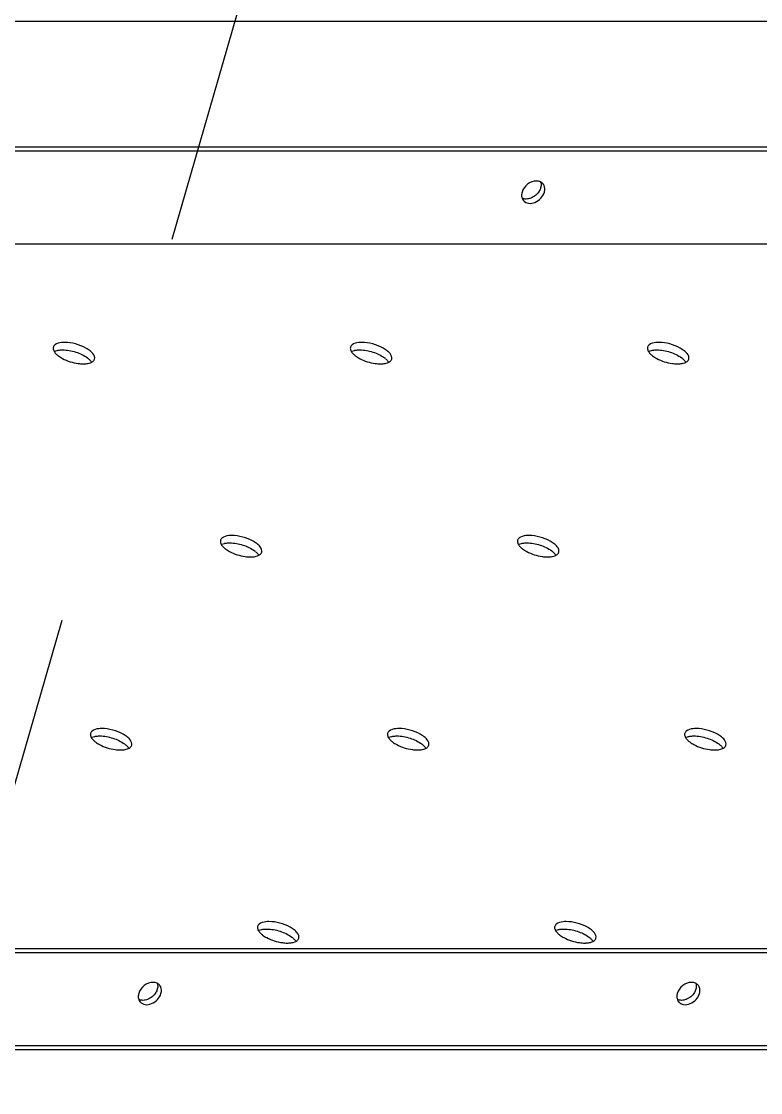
# Model space of a CAD drawing. Header units: millimetres. Extents: x -1 to 407, y -1 to 283.
# Drawn here: x 182.89 to 187.2, y 155.08 to 161.32 of the extents above; entities that cross this region are included whole.
import ezdxf

# ---------------------------------------------------------------- set-up
doc = ezdxf.new("R2010")
doc.units = ezdxf.units.MM
doc.header["$LTSCALE"] = 23.1
doc.linetypes.add('DASHED', pattern=[0.2, 0.1, -0.1])
doc.layers.get('0').update_dxf_attribs({"linetype": 'CONTINUOUS'})
doc.layers.add('001-PCB', color=7, linetype='CONTINUOUS')

msp = doc.modelspace()

# ---------------------------------------------------------------- linework, layer by layer
at = {"color": 4, "linetype": 'DASHED'}
msp.add_line((181.204, 151.1728), (189.9153, 181.3496), dxfattribs=at)
at = {"layer": '001-PCB', "color": 7, "linetype": 'Continuous'}
for p, q in [((196.4306, 161.3191), (180.3061, 161.3191)), ((190.8744, 160.5871), (174.6849, 160.5871)), ((190.896, 160.5621), (174.7066, 160.5621)), ((190.7398, 160.0208), (175.1645, 160.0208)), ((178.7289, 155.9175), (194.9184, 155.9175)), ((178.7506, 155.8925), (194.9401, 155.8925)), ((194.7622, 155.3262), (178.5727, 155.3262)), ((178.5943, 155.3512), (194.7838, 155.3512))]:
    msp.add_line(p, q, dxfattribs=at)
for centre, radius, start, end in [((185.8968, 160.3454), 0.0421, 35.46789, 40.87714), ((185.847, 160.3024), 0.0421, 215.46789, 220.87714), ((183.125, 159.4228), 0.053, 208.99124, 211.11954), ((184.8571, 159.4228), 0.053, 208.99124, 211.11954), ((186.5891, 159.4228), 0.053, 208.99124, 211.11954), ((183.1906, 159.2492), 0.1371, 49.72525, 52.97362), ((184.9227, 159.2492), 0.1371, 49.72525, 52.97362), ((186.6547, 159.2492), 0.1371, 49.72525, 52.97362), ((184.0993, 158.2978), 0.053, 208.99124, 211.11954), ((185.8314, 158.2978), 0.053, 208.99124, 211.11954), ((184.1649, 158.1242), 0.1371, 49.72525, 52.97362), ((185.897, 158.1242), 0.1371, 49.72525, 52.97362), ((183.3415, 157.1728), 0.053, 208.99124, 211.11954), ((185.0736, 157.1728), 0.053, 208.99124, 211.11954), ((186.8056, 157.1728), 0.053, 208.99124, 211.11954), ((183.4071, 156.9992), 0.1371, 49.72525, 52.97362), ((185.1392, 156.9992), 0.1371, 49.72525, 52.97362), ((186.8712, 156.9992), 0.1371, 49.72525, 52.97362), ((184.3158, 156.0478), 0.053, 208.99124, 211.11954), ((186.0479, 156.0478), 0.053, 208.99124, 211.11954), ((184.3814, 155.8742), 0.1371, 49.72525, 52.97362), ((186.1135, 155.8742), 0.1371, 49.72525, 52.97362), ((183.6621, 155.6758), 0.0421, 35.46789, 40.87714), ((186.8015, 155.6758), 0.0421, 35.46789, 40.87714), ((183.6123, 155.6328), 0.0421, 215.46789, 220.87714), ((186.7517, 155.6328), 0.0421, 215.46789, 220.87714)]:
    msp.add_arc(centre, radius, start, end, dxfattribs=at)
for points, knots in [([(185.8909, 160.3889), (185.8726, 160.3889), (185.8356, 160.3739), (185.8121, 160.342), (185.8069, 160.3239)], [0, 0, 0, 0, 0.493874, 1, 1, 1, 1]), ([(185.9368, 160.3239), (185.938, 160.3281), (185.9411, 160.3434), (185.9377, 160.3606), (185.9311, 160.3699)], [0, 0, 0, 0, 0.273047, 1, 1, 1, 1]), ([(185.8069, 160.3239), (185.806, 160.3208), (185.8035, 160.3091), (185.8043, 160.2964), (185.8074, 160.2881)], [0, 0, 0, 0, 0.266626, 1, 1, 1, 1]), ([(185.8152, 160.2749), (185.8223, 160.2666), (185.8457, 160.2554), (185.8843, 160.2627), (185.9181, 160.2864), (185.9331, 160.3109), (185.9368, 160.3239)], [0, 0, 0, 0, 0.212792, 0.460962, 0.735093, 1, 1, 1, 1]), ([(185.9152, 160.3489), (185.9133, 160.3424), (185.9018, 160.3165), (185.878, 160.2965), (185.858, 160.289)], [0, 0, 0, 0, 0.242747, 1, 1, 1, 1]), ([(183.1407, 159.4485), (183.1347, 159.4485), (183.1152, 159.4475), (183.0943, 159.4427), (183.0837, 159.4338)], [0, 0, 0, 0, 0.30327, 1, 1, 1, 1]), ([(183.3149, 159.3514), (183.318, 159.3619), (183.3085, 159.3824), (183.2878, 159.4012), (183.2546, 159.4228), (183.2051, 159.4416), (183.162, 159.4485), (183.1407, 159.4485)], [0, 0, 0, 0, 0.153752, 0.264999, 0.397975, 0.702161, 1, 1, 1, 1]), ([(184.8727, 159.4485), (184.8667, 159.4485), (184.8472, 159.4475), (184.8263, 159.4427), (184.8158, 159.4338)], [0, 0, 0, 0, 0.30327, 1, 1, 1, 1]), ([(185.047, 159.3514), (185.05, 159.3619), (185.0406, 159.3824), (185.0199, 159.4012), (184.9867, 159.4228), (184.9371, 159.4416), (184.8941, 159.4485), (184.8727, 159.4485)], [0, 0, 0, 0, 0.153752, 0.264999, 0.397975, 0.702161, 1, 1, 1, 1]), ([(186.6048, 159.4485), (186.5988, 159.4485), (186.5793, 159.4475), (186.5584, 159.4427), (186.5478, 159.4338)], [0, 0, 0, 0, 0.30327, 1, 1, 1, 1]), ([(186.779, 159.3514), (186.7821, 159.3619), (186.7726, 159.3824), (186.7519, 159.4012), (186.7187, 159.4228), (186.6692, 159.4416), (186.6261, 159.4485), (186.6048, 159.4485)], [0, 0, 0, 0, 0.153752, 0.264999, 0.397975, 0.702161, 1, 1, 1, 1]), ([(183.0747, 159.4206), (183.0742, 159.4189), (183.0729, 159.4108), (183.0757, 159.4026), (183.0787, 159.3971)], [0, 0, 0, 0, 0.229304, 1, 1, 1, 1]), ([(183.0793, 159.3958), (183.0806, 159.3965), (183.0863, 159.3992), (183.0925, 159.4011), (183.0973, 159.4021)], [0, 0, 0, 0, 0.230385, 1, 1, 1, 1]), ([(183.0797, 159.3954), (183.0807, 159.3937), (183.0857, 159.3863), (183.0921, 159.3799), (183.0973, 159.3754)], [0, 0, 0, 0, 0.225009, 1, 1, 1, 1]), ([(183.0973, 159.4021), (183.0996, 159.4027), (183.1098, 159.4046), (183.1202, 159.4052), (183.1282, 159.4052)], [0, 0, 0, 0, 0.231113, 1, 1, 1, 1]), ([(183.0973, 159.3754), (183.0994, 159.3736), (183.109, 159.3659), (183.1194, 159.3595), (183.1276, 159.355)], [0, 0, 0, 0, 0.231788, 1, 1, 1, 1]), ([(183.1282, 159.4052), (183.1543, 159.4052), (183.2055, 159.3955), (183.2531, 159.3738), (183.2732, 159.3586)], [0, 0, 0, 0, 0.509314, 1, 1, 1, 1]), ([(184.8068, 159.4206), (184.8062, 159.4189), (184.8049, 159.4108), (184.8077, 159.4026), (184.8107, 159.3971)], [0, 0, 0, 0, 0.229304, 1, 1, 1, 1]), ([(184.8113, 159.3958), (184.8126, 159.3965), (184.8184, 159.3992), (184.8246, 159.4011), (184.8293, 159.4021)], [0, 0, 0, 0, 0.230385, 1, 1, 1, 1]), ([(184.8117, 159.3954), (184.8127, 159.3937), (184.8178, 159.3863), (184.8241, 159.3799), (184.8293, 159.3754)], [0, 0, 0, 0, 0.225009, 1, 1, 1, 1]), ([(184.8293, 159.4021), (184.8317, 159.4027), (184.8419, 159.4046), (184.8523, 159.4052), (184.8602, 159.4052)], [0, 0, 0, 0, 0.231113, 1, 1, 1, 1]), ([(184.8293, 159.3754), (184.8315, 159.3736), (184.841, 159.3659), (184.8514, 159.3595), (184.8597, 159.355)], [0, 0, 0, 0, 0.231788, 1, 1, 1, 1]), ([(184.8602, 159.4052), (184.8864, 159.4052), (184.9375, 159.3955), (184.9851, 159.3738), (185.0052, 159.3586)], [0, 0, 0, 0, 0.509314, 1, 1, 1, 1]), ([(186.5388, 159.4206), (186.5383, 159.4189), (186.537, 159.4108), (186.5398, 159.4026), (186.5428, 159.3971)], [0, 0, 0, 0, 0.229304, 1, 1, 1, 1]), ([(186.5434, 159.3958), (186.5447, 159.3965), (186.5505, 159.3992), (186.5566, 159.4011), (186.5614, 159.4021)], [0, 0, 0, 0, 0.230385, 1, 1, 1, 1]), ([(186.5438, 159.3954), (186.5448, 159.3937), (186.5498, 159.3863), (186.5562, 159.3799), (186.5614, 159.3754)], [0, 0, 0, 0, 0.225009, 1, 1, 1, 1]), ([(186.5614, 159.4021), (186.5637, 159.4027), (186.5739, 159.4046), (186.5843, 159.4052), (186.5923, 159.4052)], [0, 0, 0, 0, 0.231113, 1, 1, 1, 1]), ([(186.5614, 159.3754), (186.5635, 159.3736), (186.5731, 159.3659), (186.5835, 159.3595), (186.5917, 159.355)], [0, 0, 0, 0, 0.231788, 1, 1, 1, 1]), ([(186.5923, 159.4052), (186.6184, 159.4052), (186.6696, 159.3955), (186.7172, 159.3738), (186.7373, 159.3586)], [0, 0, 0, 0, 0.509314, 1, 1, 1, 1]), ([(183.1276, 159.355), (183.1558, 159.3399), (183.197, 159.3269), (183.2389, 159.3235), (183.2489, 159.3235)], [0, 0, 0, 0, 0.761323, 1, 1, 1, 1]), ([(183.2489, 159.3235), (183.252, 159.3235), (183.2634, 159.3238), (183.2748, 159.3252), (183.2828, 159.3273)], [0, 0, 0, 0, 0.270617, 1, 1, 1, 1]), ([(183.2792, 159.3538), (183.2811, 159.3522), (183.2878, 159.3462), (183.2938, 159.3393), (183.2972, 159.3338)], [0, 0, 0, 0, 0.27554, 1, 1, 1, 1]), ([(183.2982, 159.3331), (183.3003, 159.3342), (183.3074, 159.3385), (183.3132, 159.3456), (183.3149, 159.3514)], [0, 0, 0, 0, 0.284584, 1, 1, 1, 1]), ([(184.8597, 159.355), (184.8878, 159.3399), (184.929, 159.3269), (184.971, 159.3235), (184.981, 159.3235)], [0, 0, 0, 0, 0.761323, 1, 1, 1, 1]), ([(184.981, 159.3235), (184.9841, 159.3235), (184.9954, 159.3238), (185.0068, 159.3252), (185.0149, 159.3273)], [0, 0, 0, 0, 0.270617, 1, 1, 1, 1]), ([(185.0113, 159.3538), (185.0132, 159.3522), (185.0198, 159.3462), (185.0258, 159.3393), (185.0292, 159.3338)], [0, 0, 0, 0, 0.27554, 1, 1, 1, 1]), ([(185.0302, 159.3331), (185.0323, 159.3342), (185.0395, 159.3385), (185.0453, 159.3456), (185.047, 159.3514)], [0, 0, 0, 0, 0.284584, 1, 1, 1, 1]), ([(186.5917, 159.355), (186.6199, 159.3399), (186.6611, 159.3269), (186.703, 159.3235), (186.713, 159.3235)], [0, 0, 0, 0, 0.761323, 1, 1, 1, 1]), ([(186.713, 159.3235), (186.7161, 159.3235), (186.7275, 159.3238), (186.7389, 159.3252), (186.7469, 159.3273)], [0, 0, 0, 0, 0.270617, 1, 1, 1, 1]), ([(186.7433, 159.3538), (186.7452, 159.3522), (186.7519, 159.3462), (186.7579, 159.3393), (186.7613, 159.3338)], [0, 0, 0, 0, 0.27554, 1, 1, 1, 1]), ([(186.7623, 159.3331), (186.7644, 159.3342), (186.7715, 159.3385), (186.7774, 159.3456), (186.779, 159.3514)], [0, 0, 0, 0, 0.284584, 1, 1, 1, 1]), ([(184.115, 158.3235), (184.109, 158.3235), (184.0894, 158.3225), (184.0685, 158.3177), (184.058, 158.3088)], [0, 0, 0, 0, 0.30327, 1, 1, 1, 1]), ([(184.2892, 158.2264), (184.2922, 158.2369), (184.2828, 158.2574), (184.2621, 158.2762), (184.2289, 158.2978), (184.1794, 158.3166), (184.1363, 158.3235), (184.115, 158.3235)], [0, 0, 0, 0, 0.153752, 0.264999, 0.397975, 0.702161, 1, 1, 1, 1]), ([(185.847, 158.3235), (185.841, 158.3235), (185.8215, 158.3225), (185.8006, 158.3177), (185.79, 158.3088)], [0, 0, 0, 0, 0.30327, 1, 1, 1, 1]), ([(186.0212, 158.2264), (186.0243, 158.2369), (186.0148, 158.2574), (185.9941, 158.2762), (185.9609, 158.2978), (185.9114, 158.3166), (185.8683, 158.3235), (185.847, 158.3235)], [0, 0, 0, 0, 0.153752, 0.264999, 0.397975, 0.702161, 1, 1, 1, 1]), ([(184.049, 158.2956), (184.0485, 158.2939), (184.0472, 158.2858), (184.0499, 158.2776), (184.053, 158.2721)], [0, 0, 0, 0, 0.229304, 1, 1, 1, 1]), ([(184.0535, 158.2708), (184.0548, 158.2715), (184.0606, 158.2742), (184.0668, 158.2761), (184.0716, 158.2771)], [0, 0, 0, 0, 0.230385, 1, 1, 1, 1]), ([(184.0539, 158.2704), (184.055, 158.2687), (184.06, 158.2613), (184.0663, 158.2549), (184.0716, 158.2504)], [0, 0, 0, 0, 0.225009, 1, 1, 1, 1]), ([(184.0716, 158.2771), (184.0739, 158.2777), (184.0841, 158.2796), (184.0945, 158.2802), (184.1025, 158.2802)], [0, 0, 0, 0, 0.231113, 1, 1, 1, 1]), ([(184.0716, 158.2504), (184.0737, 158.2486), (184.0832, 158.2409), (184.0937, 158.2345), (184.1019, 158.23)], [0, 0, 0, 0, 0.231788, 1, 1, 1, 1]), ([(184.1025, 158.2802), (184.1286, 158.2802), (184.1797, 158.2705), (184.2274, 158.2488), (184.2475, 158.2336)], [0, 0, 0, 0, 0.509314, 1, 1, 1, 1]), ([(185.781, 158.2956), (185.7805, 158.2939), (185.7792, 158.2858), (185.782, 158.2776), (185.785, 158.2721)], [0, 0, 0, 0, 0.229304, 1, 1, 1, 1]), ([(185.7856, 158.2708), (185.7869, 158.2715), (185.7927, 158.2742), (185.7988, 158.2761), (185.8036, 158.2771)], [0, 0, 0, 0, 0.230385, 1, 1, 1, 1]), ([(185.786, 158.2704), (185.787, 158.2687), (185.792, 158.2613), (185.7984, 158.2549), (185.8036, 158.2504)], [0, 0, 0, 0, 0.225009, 1, 1, 1, 1]), ([(185.8036, 158.2771), (185.806, 158.2777), (185.8162, 158.2796), (185.8266, 158.2802), (185.8345, 158.2802)], [0, 0, 0, 0, 0.231113, 1, 1, 1, 1]), ([(185.8036, 158.2504), (185.8058, 158.2486), (185.8153, 158.2409), (185.8257, 158.2345), (185.834, 158.23)], [0, 0, 0, 0, 0.231788, 1, 1, 1, 1]), ([(185.8345, 158.2802), (185.8606, 158.2802), (185.9118, 158.2705), (185.9594, 158.2488), (185.9795, 158.2336)], [0, 0, 0, 0, 0.509314, 1, 1, 1, 1]), ([(184.1019, 158.23), (184.13, 158.2149), (184.1713, 158.2019), (184.2132, 158.1985), (184.2232, 158.1985)], [0, 0, 0, 0, 0.761323, 1, 1, 1, 1]), ([(184.2232, 158.1985), (184.2263, 158.1985), (184.2377, 158.1988), (184.2491, 158.2002), (184.2571, 158.2023)], [0, 0, 0, 0, 0.270617, 1, 1, 1, 1]), ([(184.2535, 158.2288), (184.2554, 158.2272), (184.2621, 158.2212), (184.268, 158.2143), (184.2715, 158.2088)], [0, 0, 0, 0, 0.27554, 1, 1, 1, 1]), ([(184.2725, 158.2081), (184.2746, 158.2092), (184.2817, 158.2135), (184.2875, 158.2206), (184.2892, 158.2264)], [0, 0, 0, 0, 0.284584, 1, 1, 1, 1]), ([(185.834, 158.23), (185.8621, 158.2149), (185.9033, 158.2019), (185.9452, 158.1985), (185.9553, 158.1985)], [0, 0, 0, 0, 0.761323, 1, 1, 1, 1]), ([(185.9553, 158.1985), (185.9583, 158.1985), (185.9697, 158.1988), (185.9811, 158.2002), (185.9892, 158.2023)], [0, 0, 0, 0, 0.270617, 1, 1, 1, 1]), ([(185.9856, 158.2288), (185.9875, 158.2272), (185.9941, 158.2212), (186.0001, 158.2143), (186.0035, 158.2088)], [0, 0, 0, 0, 0.27554, 1, 1, 1, 1]), ([(186.0045, 158.2081), (186.0066, 158.2092), (186.0138, 158.2135), (186.0196, 158.2206), (186.0212, 158.2264)], [0, 0, 0, 0, 0.284584, 1, 1, 1, 1]), ([(183.3572, 157.1985), (183.3512, 157.1985), (183.3317, 157.1975), (183.3108, 157.1927), (183.3002, 157.1838)], [0, 0, 0, 0, 0.30327, 1, 1, 1, 1]), ([(183.5314, 157.1014), (183.5345, 157.1119), (183.525, 157.1324), (183.5043, 157.1512), (183.4711, 157.1728), (183.4216, 157.1916), (183.3785, 157.1985), (183.3572, 157.1985)], [0, 0, 0, 0, 0.153752, 0.264999, 0.397975, 0.702161, 1, 1, 1, 1]), ([(185.0892, 157.1985), (185.0832, 157.1985), (185.0637, 157.1975), (185.0428, 157.1927), (185.0323, 157.1838)], [0, 0, 0, 0, 0.30327, 1, 1, 1, 1]), ([(185.2635, 157.1014), (185.2665, 157.1119), (185.2571, 157.1324), (185.2364, 157.1512), (185.2032, 157.1728), (185.1536, 157.1916), (185.1106, 157.1985), (185.0892, 157.1985)], [0, 0, 0, 0, 0.153752, 0.264999, 0.397975, 0.702161, 1, 1, 1, 1]), ([(186.8213, 157.1985), (186.8153, 157.1985), (186.7958, 157.1975), (186.7749, 157.1927), (186.7643, 157.1838)], [0, 0, 0, 0, 0.30327, 1, 1, 1, 1]), ([(186.9955, 157.1014), (186.9986, 157.1119), (186.9891, 157.1324), (186.9684, 157.1512), (186.9352, 157.1728), (186.8857, 157.1916), (186.8426, 157.1985), (186.8213, 157.1985)], [0, 0, 0, 0, 0.153752, 0.264999, 0.397975, 0.702161, 1, 1, 1, 1]), ([(183.2912, 157.1706), (183.2907, 157.1689), (183.2894, 157.1608), (183.2922, 157.1526), (183.2952, 157.1471)], [0, 0, 0, 0, 0.229304, 1, 1, 1, 1]), ([(183.2958, 157.1458), (183.2971, 157.1465), (183.3029, 157.1492), (183.309, 157.1511), (183.3138, 157.1521)], [0, 0, 0, 0, 0.230385, 1, 1, 1, 1]), ([(183.2962, 157.1454), (183.2972, 157.1437), (183.3022, 157.1363), (183.3086, 157.1299), (183.3138, 157.1254)], [0, 0, 0, 0, 0.225009, 1, 1, 1, 1]), ([(183.3138, 157.1521), (183.3161, 157.1527), (183.3263, 157.1546), (183.3367, 157.1552), (183.3447, 157.1552)], [0, 0, 0, 0, 0.231113, 1, 1, 1, 1]), ([(183.3138, 157.1254), (183.3159, 157.1236), (183.3255, 157.1159), (183.3359, 157.1095), (183.3441, 157.105)], [0, 0, 0, 0, 0.231788, 1, 1, 1, 1]), ([(183.3447, 157.1552), (183.3708, 157.1552), (183.422, 157.1455), (183.4696, 157.1238), (183.4897, 157.1086)], [0, 0, 0, 0, 0.509314, 1, 1, 1, 1]), ([(185.0233, 157.1706), (185.0228, 157.1689), (185.0214, 157.1608), (185.0242, 157.1526), (185.0272, 157.1471)], [0, 0, 0, 0, 0.229304, 1, 1, 1, 1]), ([(185.0278, 157.1458), (185.0291, 157.1465), (185.0349, 157.1492), (185.0411, 157.1511), (185.0459, 157.1521)], [0, 0, 0, 0, 0.230385, 1, 1, 1, 1]), ([(185.0282, 157.1454), (185.0293, 157.1437), (185.0343, 157.1363), (185.0406, 157.1299), (185.0459, 157.1254)], [0, 0, 0, 0, 0.225009, 1, 1, 1, 1]), ([(185.0459, 157.1521), (185.0482, 157.1527), (185.0584, 157.1546), (185.0688, 157.1552), (185.0767, 157.1552)], [0, 0, 0, 0, 0.231113, 1, 1, 1, 1]), ([(185.0459, 157.1254), (185.048, 157.1236), (185.0575, 157.1159), (185.0679, 157.1095), (185.0762, 157.105)], [0, 0, 0, 0, 0.231788, 1, 1, 1, 1]), ([(185.0767, 157.1552), (185.1029, 157.1552), (185.154, 157.1455), (185.2016, 157.1238), (185.2217, 157.1086)], [0, 0, 0, 0, 0.509314, 1, 1, 1, 1]), ([(186.7553, 157.1706), (186.7548, 157.1689), (186.7535, 157.1608), (186.7563, 157.1526), (186.7593, 157.1471)], [0, 0, 0, 0, 0.229304, 1, 1, 1, 1]), ([(186.7599, 157.1458), (186.7612, 157.1465), (186.767, 157.1492), (186.7731, 157.1511), (186.7779, 157.1521)], [0, 0, 0, 0, 0.230385, 1, 1, 1, 1]), ([(186.7603, 157.1454), (186.7613, 157.1437), (186.7663, 157.1363), (186.7727, 157.1299), (186.7779, 157.1254)], [0, 0, 0, 0, 0.225009, 1, 1, 1, 1]), ([(186.7779, 157.1521), (186.7802, 157.1527), (186.7904, 157.1546), (186.8008, 157.1552), (186.8088, 157.1552)], [0, 0, 0, 0, 0.231113, 1, 1, 1, 1]), ([(186.7779, 157.1254), (186.78, 157.1236), (186.7896, 157.1159), (186.8, 157.1095), (186.8082, 157.105)], [0, 0, 0, 0, 0.231788, 1, 1, 1, 1]), ([(186.8088, 157.1552), (186.8349, 157.1552), (186.8861, 157.1455), (186.9337, 157.1238), (186.9538, 157.1086)], [0, 0, 0, 0, 0.509314, 1, 1, 1, 1]), ([(183.3441, 157.105), (183.3723, 157.0899), (183.4135, 157.0769), (183.4554, 157.0735), (183.4654, 157.0735)], [0, 0, 0, 0, 0.761323, 1, 1, 1, 1]), ([(183.4654, 157.0735), (183.4685, 157.0735), (183.4799, 157.0738), (183.4913, 157.0752), (183.4993, 157.0773)], [0, 0, 0, 0, 0.270617, 1, 1, 1, 1]), ([(183.4957, 157.1038), (183.4976, 157.1022), (183.5043, 157.0962), (183.5103, 157.0893), (183.5137, 157.0838)], [0, 0, 0, 0, 0.27554, 1, 1, 1, 1]), ([(183.5147, 157.0831), (183.5168, 157.0842), (183.5239, 157.0885), (183.5298, 157.0956), (183.5314, 157.1014)], [0, 0, 0, 0, 0.284584, 1, 1, 1, 1]), ([(185.0762, 157.105), (185.1043, 157.0899), (185.1456, 157.0769), (185.1875, 157.0735), (185.1975, 157.0735)], [0, 0, 0, 0, 0.761323, 1, 1, 1, 1]), ([(185.1975, 157.0735), (185.2006, 157.0735), (185.212, 157.0738), (185.2234, 157.0752), (185.2314, 157.0773)], [0, 0, 0, 0, 0.270617, 1, 1, 1, 1]), ([(185.2278, 157.1038), (185.2297, 157.1022), (185.2363, 157.0962), (185.2423, 157.0893), (185.2457, 157.0838)], [0, 0, 0, 0, 0.27554, 1, 1, 1, 1]), ([(185.2467, 157.0831), (185.2488, 157.0842), (185.256, 157.0885), (185.2618, 157.0956), (185.2635, 157.1014)], [0, 0, 0, 0, 0.284584, 1, 1, 1, 1]), ([(186.8082, 157.105), (186.8364, 157.0899), (186.8776, 157.0769), (186.9195, 157.0735), (186.9295, 157.0735)], [0, 0, 0, 0, 0.761323, 1, 1, 1, 1]), ([(186.9295, 157.0735), (186.9326, 157.0735), (186.944, 157.0738), (186.9554, 157.0752), (186.9634, 157.0773)], [0, 0, 0, 0, 0.270617, 1, 1, 1, 1]), ([(186.9598, 157.1038), (186.9617, 157.1022), (186.9684, 157.0962), (186.9744, 157.0893), (186.9778, 157.0838)], [0, 0, 0, 0, 0.27554, 1, 1, 1, 1]), ([(186.9788, 157.0831), (186.9809, 157.0842), (186.988, 157.0885), (186.9939, 157.0956), (186.9955, 157.1014)], [0, 0, 0, 0, 0.284584, 1, 1, 1, 1]), ([(184.3315, 156.0735), (184.3255, 156.0735), (184.3059, 156.0725), (184.2851, 156.0677), (184.2745, 156.0588)], [0, 0, 0, 0, 0.30327, 1, 1, 1, 1]), ([(184.5057, 155.9764), (184.5087, 155.9869), (184.4993, 156.0074), (184.4786, 156.0262), (184.4454, 156.0478), (184.3959, 156.0666), (184.3528, 156.0735), (184.3315, 156.0735)], [0, 0, 0, 0, 0.153752, 0.264999, 0.397975, 0.702161, 1, 1, 1, 1]), ([(186.0635, 156.0735), (186.0575, 156.0735), (186.038, 156.0725), (186.0171, 156.0677), (186.0065, 156.0588)], [0, 0, 0, 0, 0.30327, 1, 1, 1, 1]), ([(186.2377, 155.9764), (186.2408, 155.9869), (186.2313, 156.0074), (186.2106, 156.0262), (186.1774, 156.0478), (186.1279, 156.0666), (186.0848, 156.0735), (186.0635, 156.0735)], [0, 0, 0, 0, 0.153752, 0.264999, 0.397975, 0.702161, 1, 1, 1, 1]), ([(184.2655, 156.0456), (184.265, 156.0439), (184.2637, 156.0358), (184.2664, 156.0276), (184.2695, 156.0221)], [0, 0, 0, 0, 0.229304, 1, 1, 1, 1]), ([(184.27, 156.0208), (184.2714, 156.0215), (184.2771, 156.0242), (184.2833, 156.0261), (184.2881, 156.0271)], [0, 0, 0, 0, 0.230385, 1, 1, 1, 1]), ([(184.2704, 156.0204), (184.2715, 156.0187), (184.2765, 156.0113), (184.2828, 156.0049), (184.2881, 156.0004)], [0, 0, 0, 0, 0.225009, 1, 1, 1, 1]), ([(184.2881, 156.0271), (184.2904, 156.0277), (184.3006, 156.0296), (184.311, 156.0302), (184.319, 156.0302)], [0, 0, 0, 0, 0.231113, 1, 1, 1, 1]), ([(184.2881, 156.0004), (184.2902, 155.9986), (184.2997, 155.9909), (184.3102, 155.9845), (184.3184, 155.98)], [0, 0, 0, 0, 0.231788, 1, 1, 1, 1]), ([(184.319, 156.0302), (184.3451, 156.0302), (184.3963, 156.0205), (184.4439, 155.9988), (184.464, 155.9836)], [0, 0, 0, 0, 0.509314, 1, 1, 1, 1]), ([(185.9975, 156.0456), (185.997, 156.0439), (185.9957, 156.0358), (185.9985, 156.0276), (186.0015, 156.0221)], [0, 0, 0, 0, 0.229304, 1, 1, 1, 1]), ([(186.0021, 156.0208), (186.0034, 156.0215), (186.0092, 156.0242), (186.0153, 156.0261), (186.0201, 156.0271)], [0, 0, 0, 0, 0.230385, 1, 1, 1, 1]), ([(186.0025, 156.0204), (186.0035, 156.0187), (186.0085, 156.0113), (186.0149, 156.0049), (186.0201, 156.0004)], [0, 0, 0, 0, 0.225009, 1, 1, 1, 1]), ([(186.0201, 156.0271), (186.0225, 156.0277), (186.0327, 156.0296), (186.0431, 156.0302), (186.051, 156.0302)], [0, 0, 0, 0, 0.231113, 1, 1, 1, 1]), ([(186.0201, 156.0004), (186.0223, 155.9986), (186.0318, 155.9909), (186.0422, 155.9845), (186.0505, 155.98)], [0, 0, 0, 0, 0.231788, 1, 1, 1, 1]), ([(186.051, 156.0302), (186.0772, 156.0302), (186.1283, 156.0205), (186.1759, 155.9988), (186.196, 155.9836)], [0, 0, 0, 0, 0.509314, 1, 1, 1, 1]), ([(184.3184, 155.98), (184.3466, 155.9649), (184.3878, 155.9519), (184.4297, 155.9485), (184.4397, 155.9485)], [0, 0, 0, 0, 0.761323, 1, 1, 1, 1]), ([(184.4397, 155.9485), (184.4428, 155.9485), (184.4542, 155.9488), (184.4656, 155.9502), (184.4736, 155.9523)], [0, 0, 0, 0, 0.270617, 1, 1, 1, 1]), ([(184.47, 155.9788), (184.4719, 155.9772), (184.4786, 155.9712), (184.4846, 155.9643), (184.488, 155.9588)], [0, 0, 0, 0, 0.27554, 1, 1, 1, 1]), ([(184.489, 155.9581), (184.4911, 155.9592), (184.4982, 155.9635), (184.504, 155.9706), (184.5057, 155.9764)], [0, 0, 0, 0, 0.284584, 1, 1, 1, 1]), ([(186.0505, 155.98), (186.0786, 155.9649), (186.1198, 155.9519), (186.1618, 155.9485), (186.1718, 155.9485)], [0, 0, 0, 0, 0.761323, 1, 1, 1, 1]), ([(186.1718, 155.9485), (186.1749, 155.9485), (186.1862, 155.9488), (186.1976, 155.9502), (186.2057, 155.9523)], [0, 0, 0, 0, 0.270617, 1, 1, 1, 1]), ([(186.2021, 155.9788), (186.204, 155.9772), (186.2106, 155.9712), (186.2166, 155.9643), (186.22, 155.9588)], [0, 0, 0, 0, 0.27554, 1, 1, 1, 1]), ([(186.221, 155.9581), (186.2231, 155.9592), (186.2303, 155.9635), (186.2361, 155.9706), (186.2377, 155.9764)], [0, 0, 0, 0, 0.284584, 1, 1, 1, 1]), ([(183.6562, 155.7193), (183.6379, 155.7193), (183.6009, 155.7042), (183.5775, 155.6723), (183.5723, 155.6543)], [0, 0, 0, 0, 0.493874, 1, 1, 1, 1]), ([(183.6805, 155.6793), (183.6786, 155.6727), (183.6671, 155.6469), (183.6433, 155.6268), (183.6233, 155.6194)], [0, 0, 0, 0, 0.242747, 1, 1, 1, 1]), ([(183.7022, 155.6543), (183.7034, 155.6584), (183.7065, 155.6738), (183.703, 155.6909), (183.6964, 155.7002)], [0, 0, 0, 0, 0.273047, 1, 1, 1, 1]), ([(186.7956, 155.7193), (186.7773, 155.7193), (186.7402, 155.7042), (186.7168, 155.6723), (186.7116, 155.6543)], [0, 0, 0, 0, 0.493874, 1, 1, 1, 1]), ([(186.8199, 155.6793), (186.818, 155.6727), (186.8065, 155.6469), (186.7827, 155.6268), (186.7627, 155.6194)], [0, 0, 0, 0, 0.242747, 1, 1, 1, 1]), ([(186.8415, 155.6543), (186.8427, 155.6584), (186.8458, 155.6738), (186.8424, 155.6909), (186.8357, 155.7002)], [0, 0, 0, 0, 0.273047, 1, 1, 1, 1]), ([(183.5723, 155.6543), (183.5714, 155.6512), (183.5688, 155.6394), (183.5696, 155.6267), (183.5727, 155.6184)], [0, 0, 0, 0, 0.266626, 1, 1, 1, 1]), ([(183.5805, 155.6052), (183.5876, 155.597), (183.611, 155.5858), (183.6496, 155.5931), (183.6834, 155.6167), (183.6984, 155.6413), (183.7022, 155.6543)], [0, 0, 0, 0, 0.212792, 0.460962, 0.735093, 1, 1, 1, 1]), ([(186.7116, 155.6543), (186.7107, 155.6512), (186.7081, 155.6394), (186.709, 155.6267), (186.7121, 155.6184)], [0, 0, 0, 0, 0.266626, 1, 1, 1, 1]), ([(186.7198, 155.6052), (186.727, 155.597), (186.7504, 155.5858), (186.789, 155.5931), (186.8228, 155.6167), (186.8378, 155.6413), (186.8415, 155.6543)], [0, 0, 0, 0, 0.212792, 0.460962, 0.735093, 1, 1, 1, 1])]:
    msp.add_open_spline(points, degree=3, knots=knots, dxfattribs=at)
for points in [[(185.9136, 160.3841), (185.9066, 160.3874), (185.8986, 160.3888), (185.8909, 160.3889)], [(185.9286, 160.373), (185.9245, 160.3777), (185.9193, 160.3815), (185.9136, 160.3841)], [(185.9148, 160.3847), (185.9161, 160.3812), (185.9169, 160.3776), (185.9174, 160.374)], [(185.9174, 160.374), (185.9185, 160.3657), (185.9175, 160.357), (185.9152, 160.3489)], [(185.8074, 160.2881), (185.8087, 160.2845), (185.8105, 160.2811), (185.8127, 160.278)], [(185.8317, 160.284), (185.8238, 160.2839), (185.8155, 160.2855), (185.8083, 160.2888)], [(185.858, 160.289), (185.8497, 160.2859), (185.8407, 160.284), (185.8317, 160.284)], [(183.0837, 159.4338), (183.0796, 159.4304), (183.0762, 159.4258), (183.0747, 159.4206)], [(184.8158, 159.4338), (184.8117, 159.4304), (184.8082, 159.4258), (184.8068, 159.4206)], [(186.5478, 159.4338), (186.5437, 159.4304), (186.5403, 159.4258), (186.5388, 159.4206)], [(183.2828, 159.3273), (183.2881, 159.3287), (183.2933, 159.3305), (183.2982, 159.3331)], [(185.0149, 159.3273), (185.0202, 159.3287), (185.0254, 159.3305), (185.0302, 159.3331)], [(186.7469, 159.3273), (186.7522, 159.3287), (186.7574, 159.3305), (186.7623, 159.3331)], [(184.058, 158.3088), (184.0539, 158.3054), (184.0505, 158.3008), (184.049, 158.2956)], [(185.79, 158.3088), (185.786, 158.3054), (185.7825, 158.3008), (185.781, 158.2956)], [(184.2571, 158.2023), (184.2624, 158.2037), (184.2676, 158.2055), (184.2725, 158.2081)], [(185.9892, 158.2023), (185.9945, 158.2037), (185.9997, 158.2055), (186.0045, 158.2081)], [(183.3002, 157.1838), (183.2961, 157.1804), (183.2927, 157.1758), (183.2912, 157.1706)], [(185.0323, 157.1838), (185.0282, 157.1804), (185.0247, 157.1758), (185.0233, 157.1706)], [(186.7643, 157.1838), (186.7602, 157.1804), (186.7568, 157.1758), (186.7553, 157.1706)], [(183.4993, 157.0773), (183.5046, 157.0787), (183.5099, 157.0805), (183.5147, 157.0831)], [(185.2314, 157.0773), (185.2367, 157.0787), (185.2419, 157.0805), (185.2467, 157.0831)], [(186.9634, 157.0773), (186.9687, 157.0787), (186.974, 157.0805), (186.9788, 157.0831)], [(184.2745, 156.0588), (184.2704, 156.0554), (184.267, 156.0508), (184.2655, 156.0456)], [(186.0065, 156.0588), (186.0025, 156.0554), (185.999, 156.0508), (185.9975, 156.0456)], [(184.4736, 155.9523), (184.4789, 155.9537), (184.4841, 155.9555), (184.489, 155.9581)], [(186.2057, 155.9523), (186.211, 155.9537), (186.2162, 155.9555), (186.221, 155.9581)], [(183.679, 155.7145), (183.6719, 155.7177), (183.664, 155.7192), (183.6562, 155.7193)], [(183.6939, 155.7034), (183.6899, 155.7081), (183.6846, 155.7119), (183.679, 155.7145)], [(183.6801, 155.7151), (183.6814, 155.7116), (183.6823, 155.708), (183.6827, 155.7043)], [(183.6827, 155.7043), (183.6838, 155.696), (183.6828, 155.6874), (183.6805, 155.6793)], [(186.8183, 155.7145), (186.8113, 155.7177), (186.8033, 155.7192), (186.7956, 155.7193)], [(186.8333, 155.7034), (186.8292, 155.7081), (186.824, 155.7119), (186.8183, 155.7145)], [(186.8195, 155.7151), (186.8207, 155.7116), (186.8216, 155.708), (186.8221, 155.7043)], [(186.8221, 155.7043), (186.8231, 155.696), (186.8222, 155.6874), (186.8199, 155.6793)], [(183.5727, 155.6184), (183.574, 155.6149), (183.5758, 155.6115), (183.578, 155.6084)], [(183.5971, 155.6144), (183.5891, 155.6143), (183.5809, 155.6158), (183.5736, 155.6192)], [(183.6233, 155.6194), (183.615, 155.6163), (183.606, 155.6144), (183.5971, 155.6144)], [(186.7121, 155.6184), (186.7134, 155.6149), (186.7152, 155.6115), (186.7174, 155.6084)], [(186.7364, 155.6144), (186.7284, 155.6143), (186.7202, 155.6158), (186.713, 155.6192)], [(186.7627, 155.6194), (186.7543, 155.6163), (186.7453, 155.6144), (186.7364, 155.6144)]]:
    msp.add_open_spline(points, degree=3, dxfattribs=at)

doc.saveas('drawing.dxf')
